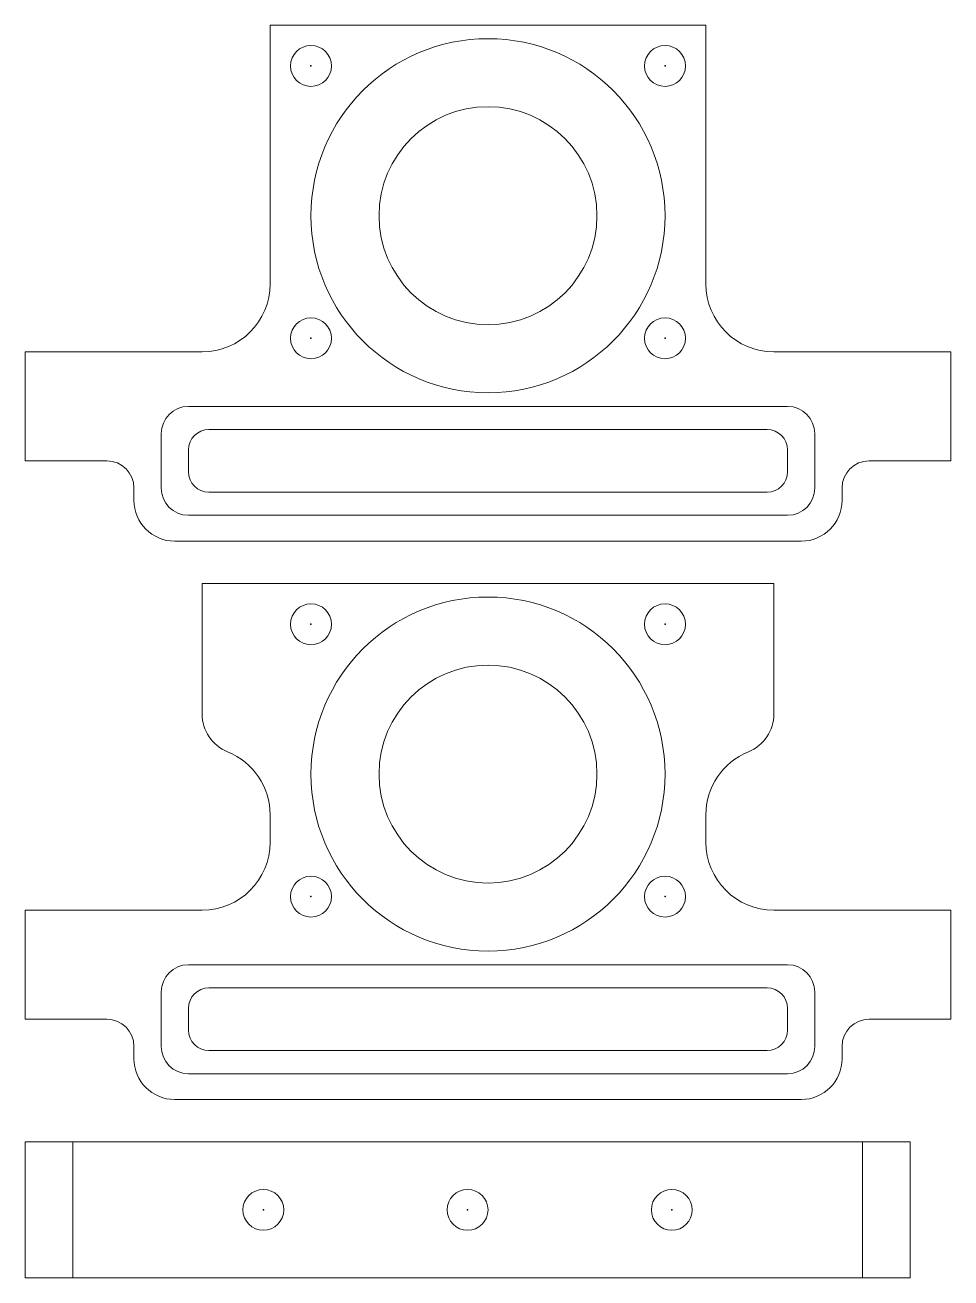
# Model space of a CAD drawing. Header units: millimetres. Extents: x 3 to 71, y 3 to 95.
import ezdxf

# ---------------------------------------------------------------- set-up
doc = ezdxf.new("R2010")
doc.units = ezdxf.units.MM
doc.header["$PDSIZE"] = -1

msp = doc.modelspace()

# ---------------------------------------------------------------- linework, layer by layer
at = {"color": 7, "linetype": 'Continuous', "lineweight": 15}
for p, q in [((21, 76), (21, 95)), ((21, 95), (53, 95)), ((53, 95), (53, 76)), ((3, 63), (3, 71)), ((3, 71), (16, 71)), ((58, 71), (71, 71)), ((71, 71), (71, 63)), ((59, 67), (15, 67)), ((13, 65), (13, 61)), ((57.5, 65.3), (16.5, 65.3)), ((61, 61), (61, 65)), ((15, 63.8), (15, 62.2)), ((59, 62.2), (59, 63.8)), ((9, 63), (3, 63)), ((71, 63), (65, 63)), ((11, 60.1), (11, 61)), ((63, 61), (63, 60.1)), ((16.5, 60.7), (57.5, 60.7)), ((15, 59), (59, 59)), ((60, 57.1), (14, 57.1)), ((16, 54), (58, 54)), ((16, 54), (16, 44.416)), ((58, 44.416), (58, 54)), ((21, 35), (21, 37)), ((53, 37), (53, 35)), ((3, 22), (3, 30)), ((3, 30), (16, 30)), ((58, 30), (71, 30)), ((71, 30), (71, 22)), ((59, 26), (15, 26)), ((13, 24), (13, 20)), ((57.5, 24.3), (16.5, 24.3)), ((61, 20), (61, 24)), ((15, 22.8), (15, 21.2)), ((59, 21.2), (59, 22.8)), ((9, 22), (3, 22)), ((71, 22), (65, 22)), ((11, 19.1), (11, 20)), ((16.5, 19.7), (57.5, 19.7)), ((63, 20), (63, 19.1)), ((15, 18), (59, 18)), ((60, 16.1), (14, 16.1)), ((3, 3), (3, 13)), ((3, 13), (68, 13)), ((6.5, 13), (6.5, 3)), ((64.5, 3), (64.5, 13)), ((68, 13), (68, 3)), ((68, 3), (3, 3))]:
    msp.add_line(p, q, dxfattribs=at)
for centre, radius in [((37, 81), 13), ((24, 92), 1.5), ((50, 92), 1.5), ((37, 81), 8), ((24, 72), 1.5), ((50, 72), 1.5), ((24, 51), 1.5), ((37, 40), 13), ((50, 51), 1.5), ((37, 40), 8), ((24, 31), 1.5), ((50, 31), 1.5), ((20.5, 8), 1.5), ((35.5, 8), 1.5), ((50.5, 8), 1.5)]:
    msp.add_circle(centre, radius, dxfattribs=at)
for centre, radius, start, end in [((16, 76), 5, 270, 0), ((58, 76), 5, 180, 270), ((15, 65), 2, 90, 180), ((59, 65), 2, 0, 90), ((16.5, 63.8), 1.5, 90, 180), ((57.5, 63.8), 1.5, 0, 90), ((9, 61), 2, 0, 90), ((65, 61), 2, 90, 180), ((16.5, 62.2), 1.5, 180, 270), ((57.5, 62.2), 1.5, 270, 0), ((15, 61), 2, 180, 270), ((59, 61), 2, 270, 0), ((14, 60.1), 3, 180, 270), ((60, 60.1), 3, 270, 0), ((19, 44.416), 3, 180, 247.97569), ((55, 44.416), 3, 292.02431, 0), ((16, 37), 5, 0, 67.97569), ((58, 37), 5, 112.02431, 180), ((16, 35), 5, 270, 0), ((58, 35), 5, 180, 270), ((15, 24), 2, 90, 180), ((59, 24), 2, 0, 90), ((16.5, 22.8), 1.5, 90, 180), ((57.5, 22.8), 1.5, 0, 90), ((9, 20), 2, 0, 90), ((16.5, 21.2), 1.5, 180, 270), ((57.5, 21.2), 1.5, 270, 0), ((65, 20), 2, 90, 180), ((15, 20), 2, 180, 270), ((59, 20), 2, 270, 0), ((14, 19.1), 3, 180, 270), ((60, 19.1), 3, 270, 0)]:
    msp.add_arc(centre, radius, start, end, dxfattribs=at)
for p in [(24, 92), (50, 92), (24, 72), (50, 72), (24, 51), (50, 51), (24, 31), (50, 31), (20.5, 8), (35.5, 8), (50.5, 8)]:
    msp.add_point(p)

doc.saveas('drawing.dxf')
